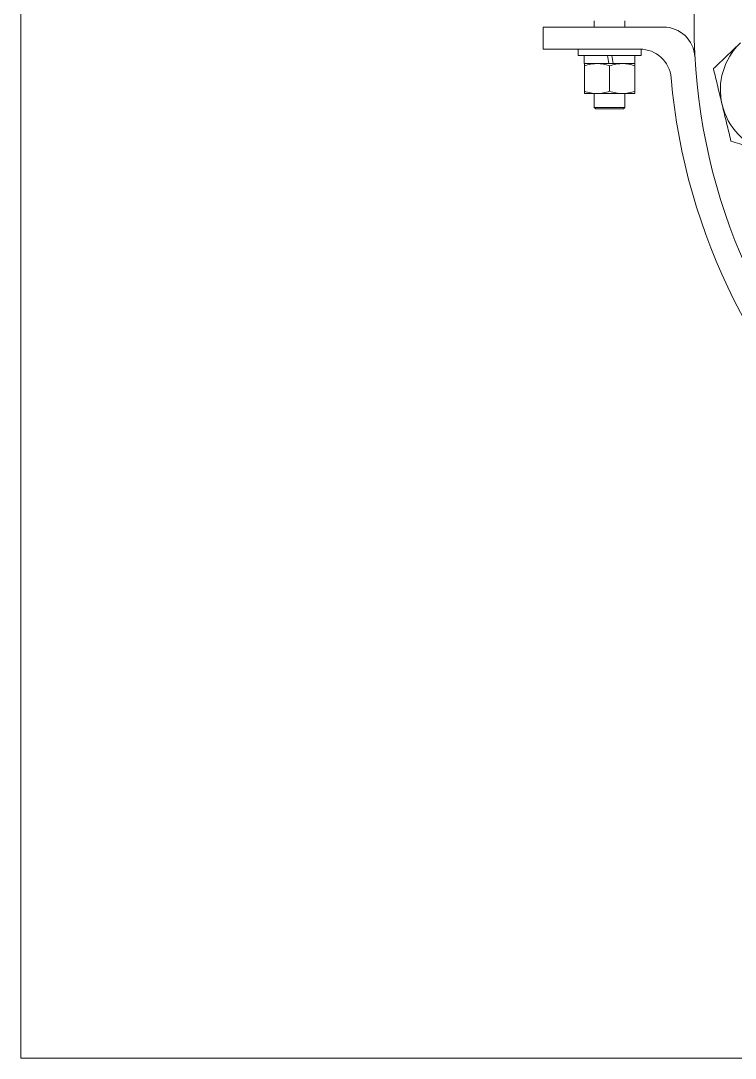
# Model space of a CAD drawing. Header units: millimetres. Extents: x 0 to 2970, y 0 to 2245.
# Drawn here: x 1554.1 to 1780.8, y 1309.9 to 1639.2 of the extents above; entities that cross this region are included whole.
import ezdxf

# ---------------------------------------------------------------- set-up
doc = ezdxf.new("R2010")
doc.units = ezdxf.units.MM
doc.layers.add('1', color=7, linetype='Continuous', true_color=0xffffff)
doc.layers.add('170', color=7, linetype='Continuous', true_color=0xffffff)

msp = doc.modelspace()

# ---------------------------------------------------------------- linework, layer by layer
at = {"layer": '1', "color": 7, "linetype": 'Continuous', "lineweight": 18}
for p, q in [((1758.04, 1637.16), (1719.9, 1637.16)), ((1719.9, 1637.16), (1719.9, 1630.16)), ((1736.09, 1639.16), (1736.09, 1637.16)), ((1745.82, 1637.16), (1745.82, 1639.16)), ((1719.9, 1630.16), (1750.52, 1630.16)), ((1730.95, 1630.16), (1730.95, 1628.16)), ((1750.95, 1628.16), (1750.95, 1630.15)), ((1730.95, 1628.16), (1750.95, 1628.16)), ((1732.9, 1628.16), (1732.9, 1625.56)), ((1740.75, 1625.56), (1740.29, 1628.16)), ((1741.61, 1628.16), (1742.07, 1625.56)), ((1749, 1625.56), (1749, 1628.16)), ((1732.9, 1625.56), (1740.75, 1625.56)), ((1732.95, 1616.77), (1732.95, 1624.84)), ((1740.75, 1625.56), (1742.07, 1625.56)), ((1740.95, 1616.77), (1740.95, 1624.84)), ((1742.07, 1625.56), (1749, 1625.56)), ((1748.95, 1616.77), (1748.95, 1624.84)), ((1732.95, 1616.06), (1736.95, 1616.06)), ((1736.09, 1616.06), (1736.09, 1611.64)), ((1736.95, 1616.06), (1744.95, 1616.06)), ((1744.95, 1616.06), (1748.95, 1616.06)), ((1745.82, 1611.64), (1745.82, 1616.06)), ((1736.09, 1611.64), (1736.57, 1611.16)), ((1740.95, 1611.64), (1736.09, 1611.64)), ((1736.57, 1611.16), (1740.95, 1611.16)), ((1745.82, 1611.64), (1740.95, 1611.64)), ((1740.95, 1611.16), (1745.33, 1611.16)), ((1745.33, 1611.16), (1745.82, 1611.64))]:
    msp.add_line(p, q, dxfattribs=at)
msp.add_circle((1955.23, 1638.16), 187.5, dxfattribs=at)
for centre, radius, start, end in [((1758.04, 1627.16), 10, 3.1928, 90), ((1750.52, 1620.16), 10, 5.0251, 90), ((1796.6, 1617.27), 20.5, 133.5651, 193.5651), ((1955.23, 1638.16), 195.5, 185.0251, 354.9749), ((1796.6, 1617.27), 20.5, 193.5651, 253.5651)]:
    msp.add_arc(centre, radius, start, end, dxfattribs=at)
for points, knots in [([(1782.47, 1632.13), (1782.29, 1631.95), (1782.11, 1631.78), (1781.84, 1631.52), (1781.74, 1631.43), (1781.56, 1631.26), (1781.11, 1630.83), (1780.65, 1630.4), (1779.57, 1629.36), (1778.85, 1628.68), (1777.42, 1627.32), (1776.71, 1626.65), (1775.3, 1625.3), (1774.6, 1624.64), (1773.9, 1623.97)], [0, 0, 0, 0, 0.0625, 0.0625, 0.09375, 0.09375, 0.125, 0.25, 0.25, 0.5, 0.5, 0.75, 0.75, 1, 1, 1, 1]), ([(1732.95, 1625.56), (1732.95, 1625.56), (1732.95, 1625.54), (1732.95, 1625.5), (1732.95, 1625.5), (1732.95, 1625.49), (1732.95, 1625.48), (1732.95, 1625.44), (1732.95, 1625.39), (1732.95, 1625.3), (1732.95, 1625.22), (1732.95, 1625.05), (1732.95, 1624.95), (1732.95, 1624.84)], [0, 0, 0, 0, 0.25, 0.25, 0.28125, 0.28125, 0.3125, 0.375, 0.5, 0.5, 0.75, 0.75, 1, 1, 1, 1]), ([(1736.95, 1625.56), (1736.87, 1625.56), (1736.78, 1625.56), (1736.61, 1625.55), (1736.53, 1625.55), (1736.27, 1625.54), (1736.1, 1625.52), (1735.6, 1625.48), (1735.26, 1625.43), (1734.26, 1625.24), (1733.6, 1625.06), (1732.95, 1624.84)], [0, 0, 0, 0, 0.0625, 0.0625, 0.125, 0.125, 0.25, 0.25, 0.5, 0.5, 1, 1, 1, 1]), ([(1740.95, 1624.84), (1740.3, 1625.06), (1739.64, 1625.24), (1738.64, 1625.43), (1738.3, 1625.48), (1737.63, 1625.54), (1737.29, 1625.56), (1736.95, 1625.56)], [0, 0, 0, 0, 0.5, 0.5, 0.75, 0.75, 1, 1, 1, 1]), ([(1744.95, 1625.56), (1744.87, 1625.56), (1744.78, 1625.56), (1744.61, 1625.55), (1744.53, 1625.55), (1744.27, 1625.54), (1744.1, 1625.52), (1743.6, 1625.48), (1743.26, 1625.43), (1742.26, 1625.24), (1741.6, 1625.06), (1740.95, 1624.84)], [0, 0, 0, 0, 0.0625, 0.0625, 0.125, 0.125, 0.25, 0.25, 0.5, 0.5, 1, 1, 1, 1]), ([(1748.95, 1624.84), (1748.3, 1625.06), (1747.64, 1625.24), (1746.64, 1625.43), (1746.3, 1625.48), (1745.63, 1625.54), (1745.29, 1625.56), (1744.95, 1625.56)], [0, 0, 0, 0, 0.5, 0.5, 0.75, 0.75, 1, 1, 1, 1]), ([(1748.95, 1625.56), (1748.95, 1625.56), (1748.95, 1625.54), (1748.95, 1625.5), (1748.95, 1625.5), (1748.95, 1625.49), (1748.95, 1625.48), (1748.95, 1625.44), (1748.95, 1625.39), (1748.95, 1625.3), (1748.95, 1625.22), (1748.95, 1625.05), (1748.95, 1624.95), (1748.95, 1624.84)], [0, 0, 0, 0, 0.25, 0.25, 0.28125, 0.28125, 0.3125, 0.375, 0.5, 0.5, 0.75, 0.75, 1, 1, 1, 1]), ([(1773.9, 1623.97), (1774.13, 1623.03), (1774.35, 1622.09), (1774.81, 1620.19), (1775.04, 1619.23), (1775.5, 1617.32), (1775.74, 1616.36), (1776.09, 1614.9), (1776.2, 1614.42), (1776.44, 1613.44), (1776.56, 1612.96), (1776.67, 1612.47)], [0, 0, 0, 0, 0.25, 0.25, 0.5, 0.5, 0.75, 0.75, 0.875, 0.875, 1, 1, 1, 1]), ([(1732.95, 1616.06), (1732.95, 1616.06), (1732.95, 1616.07), (1732.95, 1616.11), (1732.95, 1616.12), (1732.95, 1616.12), (1732.95, 1616.14), (1732.95, 1616.18), (1732.95, 1616.22), (1732.95, 1616.31), (1732.95, 1616.39), (1732.95, 1616.57), (1732.95, 1616.66), (1732.95, 1616.77)], [0, 0, 0, 0, 0.25, 0.25, 0.28125, 0.28125, 0.3125, 0.375, 0.5, 0.5, 0.75, 0.75, 1, 1, 1, 1]), ([(1732.95, 1616.77), (1733.61, 1616.55), (1734.26, 1616.37), (1735.26, 1616.19), (1735.6, 1616.14), (1736.27, 1616.07), (1736.61, 1616.06), (1736.95, 1616.06)], [0, 0, 0, 0, 0.5, 0.5, 0.75, 0.75, 1, 1, 1, 1]), ([(1736.95, 1616.06), (1737.04, 1616.06), (1737.12, 1616.06), (1737.29, 1616.06), (1737.38, 1616.07), (1737.63, 1616.08), (1737.8, 1616.09), (1738.31, 1616.14), (1738.64, 1616.19), (1739.64, 1616.38), (1740.3, 1616.55), (1740.95, 1616.77)], [0, 0, 0, 0, 0.0625, 0.0625, 0.125, 0.125, 0.25, 0.25, 0.5, 0.5, 1, 1, 1, 1]), ([(1740.95, 1616.77), (1741.61, 1616.55), (1742.26, 1616.37), (1743.26, 1616.19), (1743.6, 1616.14), (1744.27, 1616.07), (1744.61, 1616.06), (1744.95, 1616.06)], [0, 0, 0, 0, 0.5, 0.5, 0.75, 0.75, 1, 1, 1, 1]), ([(1744.95, 1616.06), (1745.04, 1616.06), (1745.12, 1616.06), (1745.29, 1616.06), (1745.38, 1616.07), (1745.63, 1616.08), (1745.8, 1616.09), (1746.31, 1616.14), (1746.64, 1616.19), (1747.64, 1616.38), (1748.3, 1616.55), (1748.95, 1616.77)], [0, 0, 0, 0, 0.0625, 0.0625, 0.125, 0.125, 0.25, 0.25, 0.5, 0.5, 1, 1, 1, 1]), ([(1748.95, 1616.06), (1748.95, 1616.06), (1748.95, 1616.07), (1748.95, 1616.11), (1748.95, 1616.12), (1748.95, 1616.12), (1748.95, 1616.14), (1748.95, 1616.18), (1748.95, 1616.22), (1748.95, 1616.31), (1748.95, 1616.39), (1748.95, 1616.57), (1748.95, 1616.66), (1748.95, 1616.77)], [0, 0, 0, 0, 0.25, 0.25, 0.28125, 0.28125, 0.3125, 0.375, 0.5, 0.5, 0.75, 0.75, 1, 1, 1, 1]), ([(1776.67, 1612.47), (1776.73, 1612.22), (1776.79, 1611.98), (1776.88, 1611.61), (1776.91, 1611.49), (1776.97, 1611.24), (1777.12, 1610.63), (1777.26, 1610.02), (1777.61, 1608.57), (1777.85, 1607.6), (1778.31, 1605.69), (1778.54, 1604.74), (1779, 1602.84), (1779.22, 1601.9), (1779.45, 1600.96)], [0, 0, 0, 0, 0.0625, 0.0625, 0.09375, 0.09375, 0.125, 0.25, 0.25, 0.5, 0.5, 0.75, 0.75, 1, 1, 1, 1]), ([(1790.8, 1597.61), (1790.32, 1597.75), (1789.36, 1598.04), (1788.4, 1598.32), (1787.79, 1598.5), (1787.67, 1598.53), (1787.43, 1598.61), (1787.07, 1598.71), (1786.23, 1598.96), (1785.52, 1599.17), (1784.09, 1599.59), (1783.15, 1599.87), (1781.29, 1600.42), (1780.37, 1600.69), (1779.45, 1600.96)], [0, 0, 0, 0, 0.125, 0.25, 0.25, 0.28125, 0.28125, 0.3125, 0.375, 0.5, 0.5, 0.75, 0.75, 1, 1, 1, 1])]:
    msp.add_open_spline(points, degree=3, knots=knots, dxfattribs=at)
at = {"layer": '170', "color": 35, "linetype": 'Continuous', "lineweight": 18}
for q in [(1554.13, 1893.35), (2356.34, 1309.91)]:
    msp.add_line((1554.13, 1309.91), q, dxfattribs=at)

doc.saveas('drawing.dxf')
